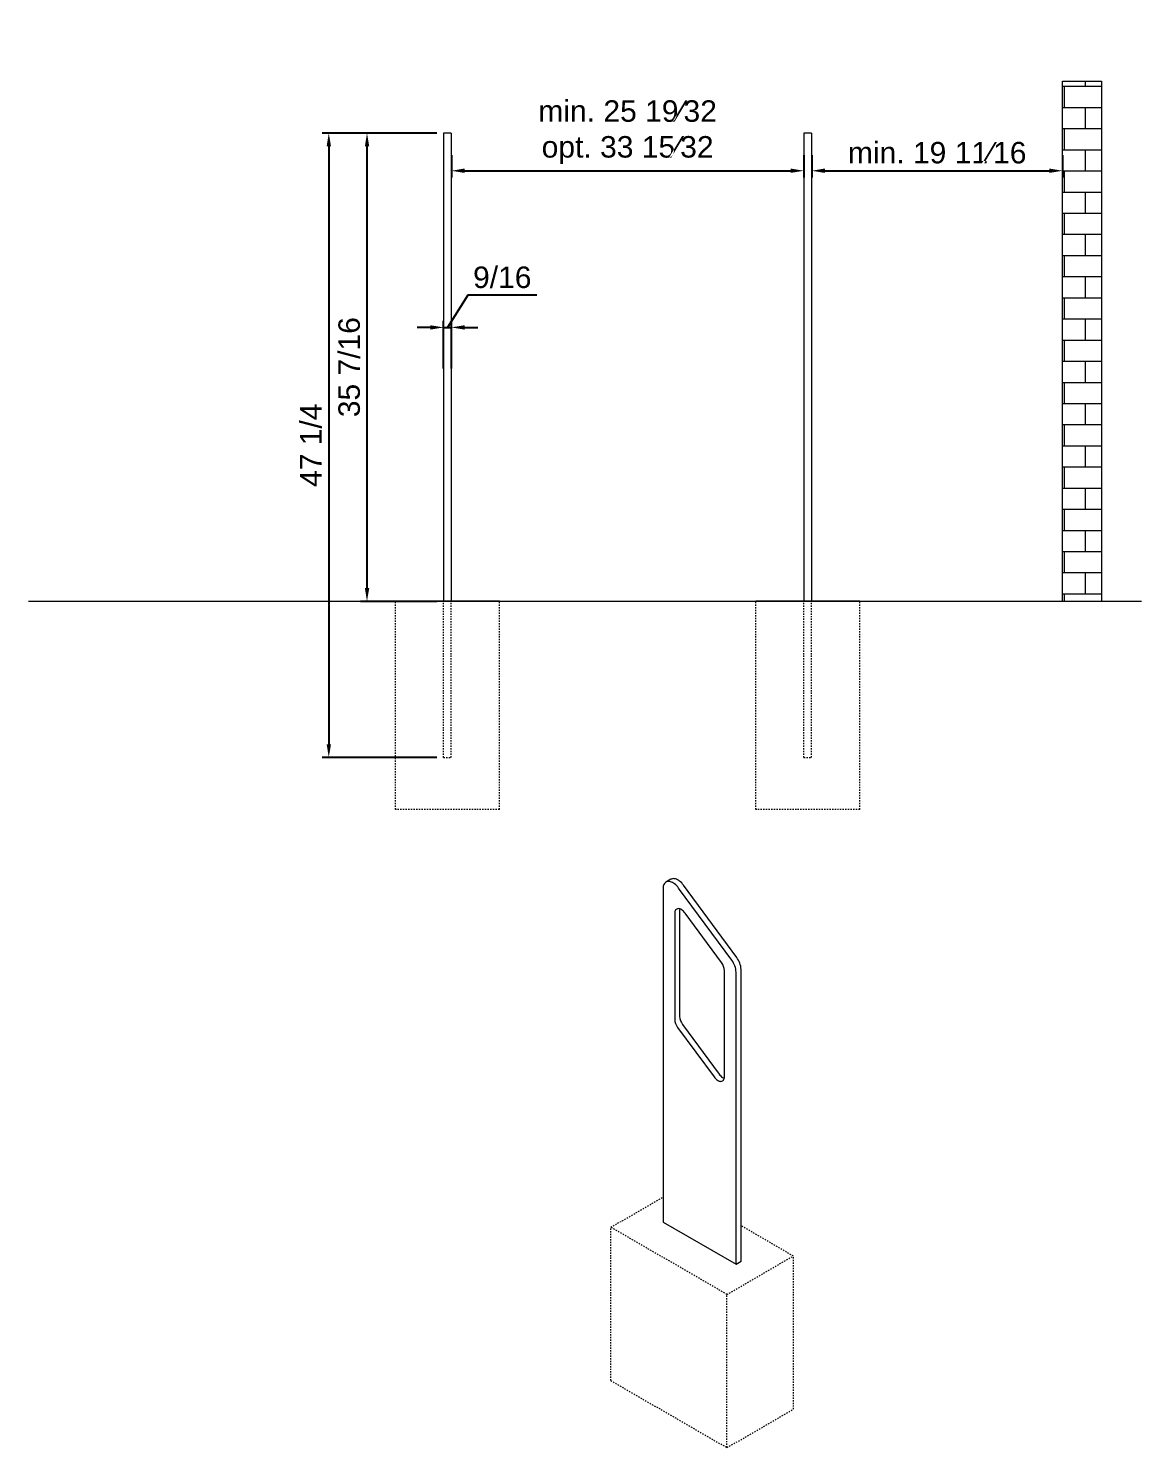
# Model space of a CAD drawing. Header units: inches. Extents: x -29 to 159, y 0 to 129.
# Drawn here: x 74.9 to 159.1, y 21.4 to 128.8 of the extents above; entities that cross this region are included whole.
import ezdxf

# ---------------------------------------------------------------- set-up
doc = ezdxf.new("R2010")
doc.units = ezdxf.units.IN
doc.linetypes.add('HIDDEN', pattern=[1.905, 1.27, -0.635])
for name, color, linetype, lineweight in [('ZANO_R', 7, 'Continuous', 0), ('ZANO_R_przerywana', 250, 'HIDDEN', 0), ('ZANO_W', 1, 'Continuous', 0)]:
    doc.layers.add(name, color=color, linetype=linetype, lineweight=lineweight)
doc.styles.get("Standard").update_dxf_attribs({"font": 'arial.ttf'})
doc.dimstyles.new('amerykanie', dxfattribs={"dimtxt": 50, "dimasz": 50, "dimexe": 0.5, "dimexo": 0.5, "dimgap": 1, "dimtad": 1, "dimdec": 0, "dimzin": 0, "dimlunit": 5, "dimtxsty": 'Standard', "dimcen": 0.09, "dimclrd": 1, "dimclre": 1, "dimclrt": 1, "dimazin": 0, "dimtfac": 1, "dimtdec": 0, "dimtmove": 0, "dimatfit": 3, "dimfxl": 1, "dimtzin": 0, "dimarcsym": 1})

# ---------------------------------------------------------------- blocks, each defined once
blk = doc.blocks.new('*D357')
at = {"layer": 'ZANO_W', "color": 1, "lineweight": -2}
for p, q in [((105.84, 120.86), (100.05, 120.86)), ((100.55, 119.86), (100.55, 86.43)), ((105.84, 85.43), (100.05, 85.43))]:
    blk.add_line(p, q, dxfattribs=at)
at = {"layer": 'ZANO_W', "color": 1}
for points in [[(100.72, 119.86), (100.39, 119.86), (100.55, 120.86)], [(100.39, 86.43), (100.72, 86.43), (100.55, 85.43)]]:
    blk.add_solid(points, dxfattribs=at)
at = {"layer": 'ZANO_W', "color": 1, "insert": (99.21, 103.15), "char_height": 1.625, "attachment_point": 5, "rotation": 90}
blk.add_mtext('35 7/16', dxfattribs=at)
blk = doc.blocks.new('*D358')
at = {"layer": 'ZANO_W', "color": 1, "lineweight": -2}
for p, q in [((105.84, 120.86), (97.16, 120.86)), ((97.66, 119.86), (97.66, 74.62)), ((105.84, 73.62), (97.16, 73.62))]:
    blk.add_line(p, q, dxfattribs=at)
at = {"layer": 'ZANO_W', "color": 1}
for points in [[(97.83, 119.86), (97.5, 119.86), (97.66, 120.86)], [(97.5, 74.62), (97.83, 74.62), (97.66, 73.62)]]:
    blk.add_solid(points, dxfattribs=at)
at = {"layer": 'ZANO_W', "color": 1, "insert": (96.32, 97.24), "char_height": 1.625, "attachment_point": 5, "rotation": 90}
blk.add_mtext('47 1/4', dxfattribs=at)
blk = doc.blocks.new('*D359')
at = {"layer": 'ZANO_W', "color": 1, "lineweight": -2}
for p, q in [((108.17, 108.6), (106.63, 106.16)), ((113.39, 108.6), (108.17, 108.6)), ((106.34, 103.06), (106.34, 106.66)), ((106.93, 103.06), (106.93, 106.66)), ((105.34, 106.16), (104.34, 106.16)), ((106.34, 106.16), (106.93, 106.16)), ((107.93, 106.16), (108.93, 106.16))]:
    blk.add_line(p, q, dxfattribs=at)
at = {"layer": 'ZANO_W', "color": 1}
for points in [[(105.34, 105.99), (105.34, 106.32), (106.34, 106.16)], [(107.93, 106.32), (107.93, 105.99), (106.93, 106.16)]]:
    blk.add_solid(points, dxfattribs=at)
at = {"layer": 'ZANO_W', "color": 1, "insert": (110.78, 109.94), "char_height": 1.625, "attachment_point": 5}
blk.add_mtext('9/16', dxfattribs=at)
blk = doc.blocks.new('*D360')
at = {"layer": 'ZANO_W', "color": 1, "lineweight": -2}
for p, q in [((106.93, 119.18), (106.93, 117.51)), ((133.59, 119.18), (133.59, 117.51)), ((107.93, 118.01), (132.59, 118.01))]:
    blk.add_line(p, q, dxfattribs=at)
at = {"layer": 'ZANO_W', "color": 1}
for points in [[(107.93, 118.18), (107.93, 117.85), (106.93, 118.01)], [(132.59, 117.85), (132.59, 118.18), (133.59, 118.01)]]:
    blk.add_solid(points, dxfattribs=at)
at = {"layer": 'ZANO_W', "color": 1, "insert": (120.26, 120.93), "char_height": 1.625, "attachment_point": 5}
blk.add_mtext('min. 25 19⁄32\\Popt. 33 15⁄32', dxfattribs=at)
blk = doc.blocks.new('*D361')
at = {"layer": 'ZANO_W', "color": 1, "lineweight": -2}
for p, q in [((134.18, 119.18), (134.18, 117.51)), ((153.15, 119.18), (153.15, 117.51)), ((135.18, 118.01), (152.15, 118.01))]:
    blk.add_line(p, q, dxfattribs=at)
at = {"layer": 'ZANO_W', "color": 1}
for points in [[(135.18, 118.18), (135.18, 117.85), (134.18, 118.01)], [(152.15, 117.85), (152.15, 118.18), (153.15, 118.01)]]:
    blk.add_solid(points, dxfattribs=at)
at = {"layer": 'ZANO_W', "color": 1, "insert": (143.67, 119.37), "char_height": 1.625, "attachment_point": 5}
blk.add_mtext('min. 19 11⁄16', dxfattribs=at)

msp = doc.modelspace()

# ---------------------------------------------------------------- hatches: boundary and pattern name
at = {"layer": 'ZANO_R', "ltscale": 10, "transparency": 33554559}
h = msp.add_hatch(dxfattribs=at)
h.set_pattern_fill('AR-B816', scale=0.007874)
h.set_pattern_definition([(0, (-291.5077, 110), (0, 1.6), []), (90, (-291.5077, 110), (-1.6, 1.6), [1.6, -1.6])])
h.paths.add_polyline_path([(153.15353, 124.80149), (153.15353, 85.43142), (156.10629, 85.43142), (156.10629, 124.80149)])

# ---------------------------------------------------------------- linework, layer by layer
at = {"layer": 'ZANO_R'}
for p, q in [((153.15353, 85.43142), (153.15353, 124.80149)), ((153.15353, 124.80149), (156.10629, 124.80149)), ((156.10629, 124.80149), (156.10629, 85.43142)), ((106.9275, 120.86449), (106.33695, 120.86449)), ((106.33695, 120.86449), (106.33695, 119.68338)), ((106.9275, 120.86449), (106.9275, 119.68338)), ((134.17744, 120.86449), (133.58688, 120.86449)), ((133.58688, 120.86449), (133.58688, 119.68338)), ((134.17744, 120.86449), (134.17744, 119.68338)), ((106.33695, 119.68338), (106.33695, 85.43142)), ((106.9275, 119.68338), (106.9275, 85.43142)), ((133.58688, 119.68338), (133.58688, 85.43142)), ((134.17744, 119.68338), (134.17744, 85.43142)), ((74.9446, 85.43142), (159.12856, 85.43142)), ((110.56923, 85.43142), (102.69522, 85.43142)), ((110.56923, 85.43142), (102.69522, 85.43142)), ((106.33695, 85.43142), (106.9275, 85.43142)), ((137.81917, 85.43142), (129.94515, 85.43142)), ((137.81917, 85.43142), (129.94515, 85.43142)), ((133.58688, 85.43142), (134.17744, 85.43142)), ((122.93986, 63.6921), (122.93986, 38.46569)), ((123.53719, 64.39728), (123.16054, 64.17985)), ((128.13322, 58.27138), (124.11565, 63.73351)), ((128.50986, 58.48881), (124.49229, 63.95095)), ((123.81871, 61.81811), (123.81871, 53.80302)), ((124.19535, 62.03555), (124.19535, 54.02045)), ((127.36464, 58.0905), (124.60256, 61.84572)), ((127.58518, 49.46798), (127.58518, 57.48307)), ((128.46402, 35.27666), (128.46402, 57.36023)), ((128.84067, 35.4941), (128.84067, 57.57766)), ((124.03924, 53.19559), (126.80132, 49.44037)), ((124.41589, 53.41302), (127.17797, 49.6578)), ((122.93986, 38.46569), (128.46402, 35.27666)), ((128.46402, 35.27666), (128.84067, 35.4941))]:
    msp.add_line(p, q, dxfattribs=at)
at = {"layer": 'ZANO_R', "flags": 128}
for points in [[(124.49229, 63.95095), (124.4224, 64.03981), (124.34838, 64.12206), (124.27109, 64.19672), (124.19144, 64.26291), (124.11036, 64.31986), (124.02881, 64.36692), (123.94774, 64.40351), (123.8681, 64.42922), (123.79083, 64.44374), (123.71682, 64.4469), (123.64695, 64.43867), (123.58204, 64.41914), (123.53719, 64.39728)], [(124.11565, 63.73351), (124.04575, 63.82238), (123.97173, 63.90462), (123.89444, 63.97928), (123.81479, 64.04548), (123.73371, 64.10243), (123.65216, 64.14948), (123.5711, 64.18608), (123.49146, 64.21178), (123.41418, 64.2263), (123.34018, 64.22947), (123.27031, 64.22124), (123.20539, 64.20171), (123.1462, 64.17111), (123.09341, 64.1298), (123.04765, 64.07826), (123.00946, 64.01711), (122.97928, 63.94705), (122.95747, 63.8689), (122.94428, 63.78358), (122.93986, 63.6921)], [(124.60256, 61.84572), (124.54387, 61.91912), (124.48109, 61.98535), (124.41538, 62.04322), (124.34794, 62.09167), (124.28001, 62.1298), (124.21282, 62.15692), (124.14762, 62.17254), (124.08558, 62.17636), (124.02785, 62.16832), (123.97549, 62.14856), (123.92945, 62.11745), (123.89057, 62.07556), (123.85956, 62.02364), (123.83701, 61.96266), (123.8233, 61.89373), (123.81871, 61.81811)], [(124.20819, 62.15839), (124.19995, 62.11117), (124.19535, 62.03555)], [(126.80132, 49.44037), (126.86002, 49.36697), (126.9228, 49.30074), (126.9885, 49.24287), (127.05594, 49.19442), (127.12388, 49.15629), (127.19106, 49.12917), (127.25627, 49.11355), (127.3183, 49.10973), (127.37603, 49.11777), (127.4284, 49.13753), (127.47444, 49.16864), (127.51332, 49.21053), (127.54432, 49.26244), (127.56688, 49.32342), (127.58058, 49.39236), (127.58518, 49.46798)], [(127.17797, 49.6578), (127.23666, 49.58441), (127.29944, 49.51817), (127.36515, 49.4603), (127.43259, 49.41186), (127.50052, 49.37372), (127.56771, 49.3466), (127.57235, 49.34513)]]:
    msp.add_lwpolyline(points, dxfattribs=at)
at = {"layer": 'ZANO_R'}
for centre, radius, start, end in [((126.51005, 57.43648), 1.07614, 2.4811994, 37.4269164), ((126.84801, 57.28914), 1.61758, 2.5187588, 37.3893468), ((127.22465, 57.50657), 1.61758, 2.5187588, 37.3893468), ((124.89384, 53.84961), 1.07614, 182.4812072, 217.4268287), ((125.27049, 54.06704), 1.07614, 182.4812072, 217.4268287)]:
    msp.add_arc(centre, radius, start, end, dxfattribs=at)
at = {"layer": 'ZANO_R_przerywana', "ltscale": 0.05}
for p, q in [((102.69522, 69.68339), (102.69522, 85.43142)), ((102.69522, 69.68339), (102.69522, 85.43142)), ((106.33695, 73.6204), (106.33695, 85.43142)), ((106.9275, 73.6204), (106.9275, 85.43142)), ((110.56923, 69.68339), (110.56923, 85.43142)), ((110.56923, 69.68339), (110.56923, 85.43142)), ((129.94515, 69.68339), (129.94515, 85.43142)), ((129.94515, 69.68339), (129.94515, 85.43142)), ((133.58688, 73.6204), (133.58688, 85.43142)), ((134.17744, 73.6204), (134.17744, 85.43142)), ((137.81917, 69.68339), (137.81917, 85.43142)), ((137.81917, 69.68339), (137.81917, 85.43142)), ((106.33695, 73.6204), (106.9275, 73.6204)), ((133.58688, 73.6204), (134.17744, 73.6204)), ((110.56923, 69.68339), (102.69522, 69.68339)), ((110.56923, 69.68339), (102.69522, 69.68339)), ((137.81917, 69.68339), (129.94515, 69.68339)), ((137.81917, 69.68339), (129.94515, 69.68339)), ((118.98507, 38.06706), (122.93986, 40.35012)), ((118.98507, 26.46871), (118.98507, 38.06706)), ((127.7735, 32.99361), (118.98507, 38.06706)), ((132.79546, 35.89273), (128.84067, 38.17578)), ((127.7735, 32.99361), (132.79546, 35.89273)), ((132.79546, 24.29438), (132.79546, 35.89273)), ((127.7735, 21.39526), (127.7735, 32.99361)), ((118.98507, 26.46871), (127.7735, 21.39526)), ((127.7735, 21.39526), (132.79546, 24.29438))]:
    msp.add_line(p, q, dxfattribs=at)

# ---------------------------------------------------------------- dimensions: what is measured, and where the dimension line sits
at = {"layer": 'ZANO_W'}
for base, p1, p2, text, picture, middle in [((133.58688, 118.01358), (106.9275, 119.68338), (133.58688, 119.68338), 'min. 25 19⁄32\\Popt. 33 15⁄32', '*D360', (120.25719, 120.93353)), ((153.15353, 118.01358), (134.17744, 119.68338), (153.15353, 119.68338), 'min. 19 11⁄16', '*D361', (143.66548, 119.37153))]:
    dim = msp.add_linear_dim(base=base, p1=p1, p2=p2, text=text, dimstyle='amerykanie', override={"dimtxt": 1.625, "dimasz": 1, "dimgap": 0.5, "dimdec": 4, "dimtxsty": 'Standard', "dimaunit": 1, "dimadec": 1, "dimtdec": 4, "dimtmove": 1, "dimfrac": 2}, dxfattribs=at)
    dim.commit()
    dim.dimension.update_dxf_attribs({"geometry": picture, "text_midpoint": middle})
for base, p2, picture, middle in [((97.66367, 73.6204), (106.33695, 73.6204), '*D358', (96.32346, 97.24244)), ((100.55455, 85.43142), (106.33695, 85.43142), '*D357', (99.21379, 103.14795))]:
    dim = msp.add_linear_dim(base=base, p1=(106.33695, 120.86449), p2=p2, angle=90, dimstyle='amerykanie', override={"dimtxt": 1.625, "dimasz": 1, "dimgap": 0.5, "dimdec": 4, "dimaunit": 1, "dimadec": 1, "dimtdec": 4, "dimtmove": 1, "dimfrac": 2}, dxfattribs=at)
    dim.commit()
    dim.dimension.update_dxf_attribs({"geometry": picture, "text_midpoint": middle})
dim = msp.add_linear_dim(base=(106.927499, 106.155476), p1=(106.336947, 102.557401), p2=(106.927499, 102.557401), dimstyle='amerykanie', override={"dimtxt": 1.625, "dimasz": 1, "dimgap": 0.5, "dimdec": 4, "dimaunit": 1, "dimadec": 1, "dimtdec": 4, "dimtmove": 1, "dimfrac": 2}, dxfattribs=at)
dim.commit()
dim.dimension.update_dxf_attribs({"geometry": '*D359', "text_midpoint": (108.672704, 108.59617), "dimtype": 160})

doc.saveas('drawing.dxf')
